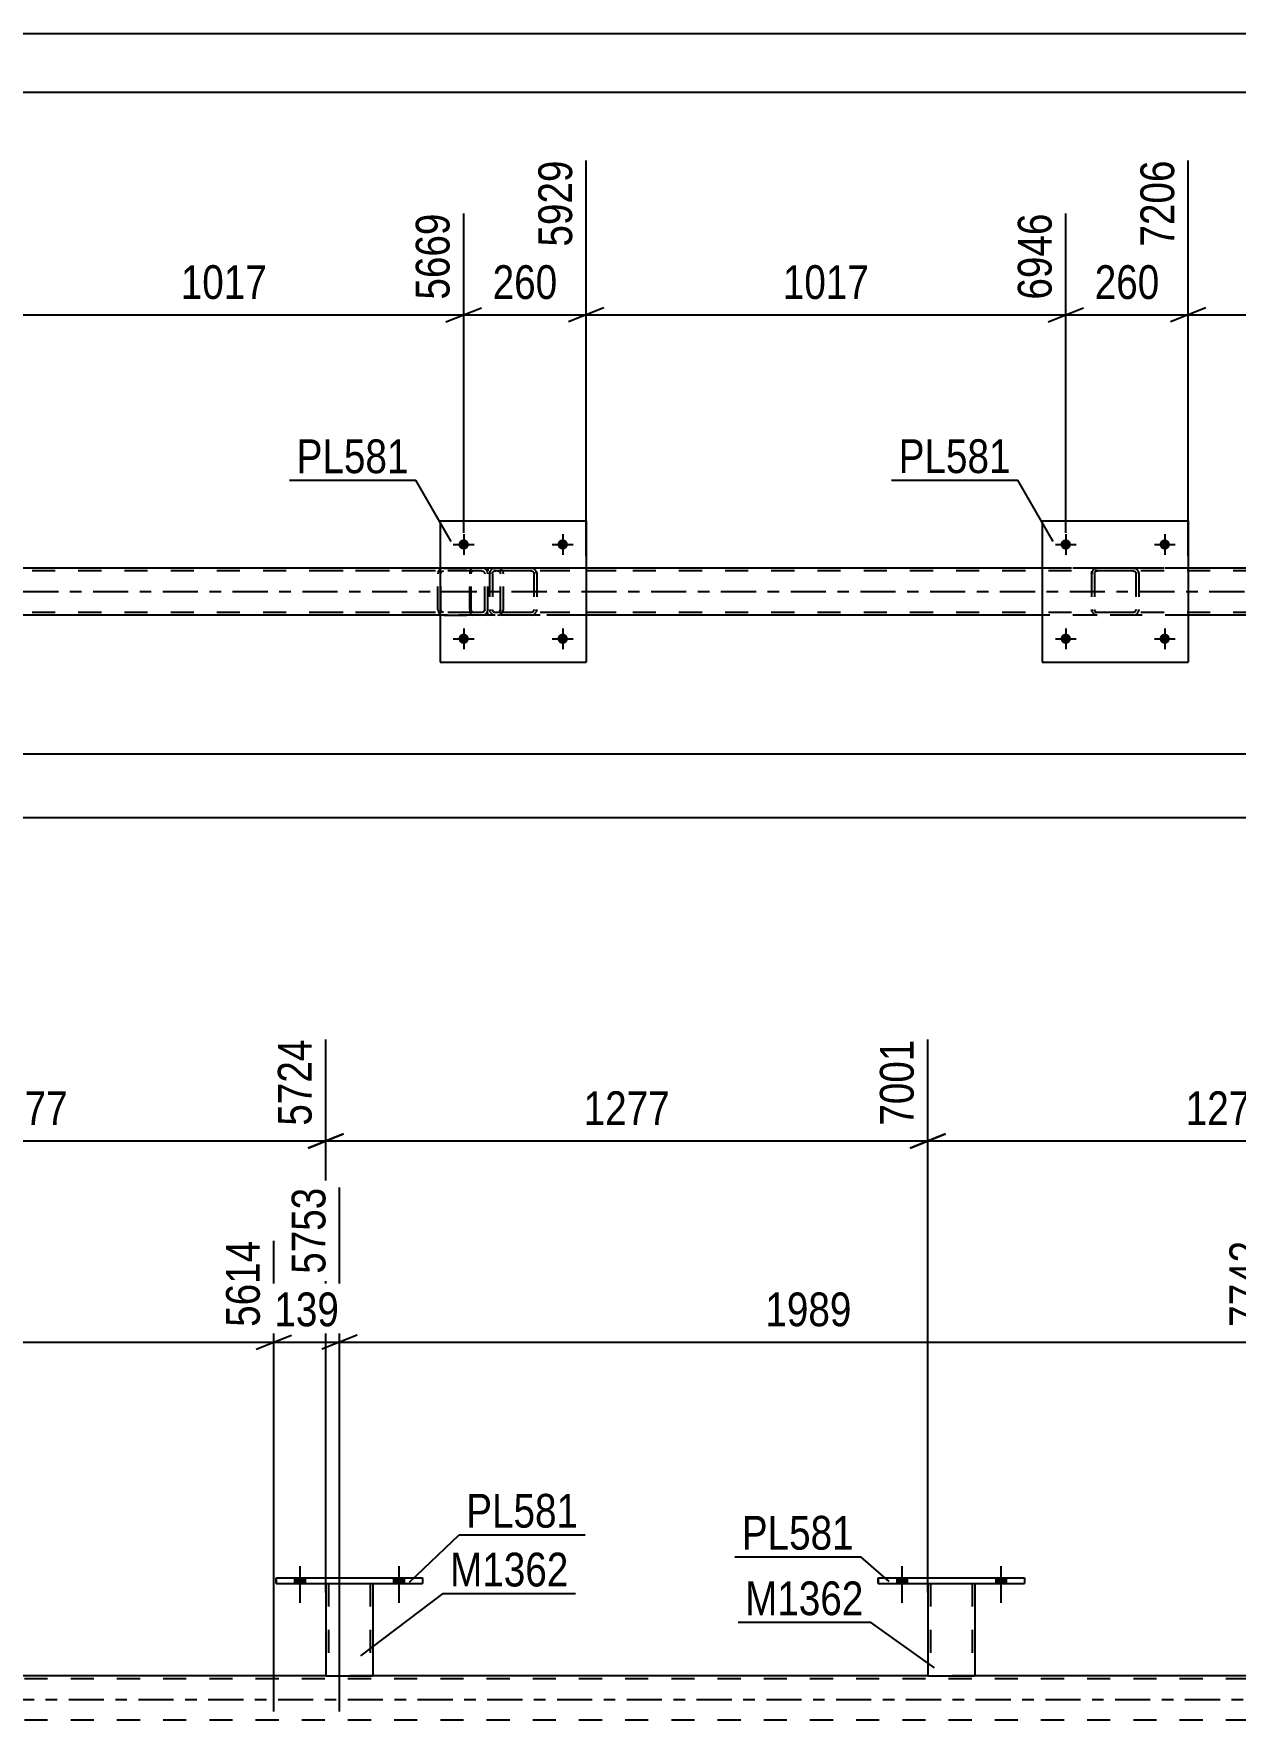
# Model space of a CAD drawing. Header units: millimetres. Extents: x 0 to 841, y 0 to 594.
# Drawn here: x 282.3 to 384.2, y 450.9 to 594 of the extents above; entities that cross this region are included whole.
import ezdxf

# ---------------------------------------------------------------- set-up
doc = ezdxf.new("R2010")
doc.units = ezdxf.units.MM
doc.linetypes.add('DXK_LINE_DOT2', pattern=[3.9198, 1.9599, -1.9599])
doc.linetypes.add('DXK_LINE_DOT3', pattern=[5.9187, 2.979, -0.9799, 0.9799, -0.9799])
doc.styles.add('Arial Narrow', font='ARIALN.TTF', dxfattribs={"height": 0.2})

# ---------------------------------------------------------------- blocks, each defined once
blk = doc.blocks.new('Unknown-247646094-1133')
at = {"color": 5, "linetype": 'Continuous'}
for p, q in [((841, 594), (0, 594)), ((836, 589), (5, 589))]:
    blk.add_line(p, q, dxfattribs=at)
blk = doc.blocks.new('Part-247646094-4155 - 4145')
at = {"color": 7, "linetype": 'DXK_LINE_DOT2'}
for p, q in [((754.47, 548.42), (91.99, 548.42)), ((754.47, 548.66), (112.43, 548.66)), ((329.15, 548.66), (316.75, 548.66)), ((380.23, 548.66), (367.83, 548.66)), ((754.47, 544.9), (91.99, 544.9)), ((329.15, 544.66), (316.75, 544.66)), ((380.23, 544.66), (367.83, 544.66))]:
    blk.add_line(p, q, dxfattribs=at)
at = {"color": 2, "linetype": 'Continuous'}
for p, q in [((316.75, 548.66), (278.07, 548.66)), ((367.83, 548.66), (329.15, 548.66)), ((418.91, 548.66), (380.23, 548.66)), ((316.75, 544.66), (278.07, 544.66)), ((367.83, 544.66), (329.15, 544.66)), ((418.91, 544.66), (380.23, 544.66))]:
    blk.add_line(p, q, dxfattribs=at)
at = {"color": 7, "linetype": 'DXK_LINE_DOT3'}
blk.add_line((91.99, 546.66), (754.47, 546.66), dxfattribs=at)
blk = doc.blocks.new('Part-247646094-4215 - 4145')
at = {"color": 7, "linetype": 'DXK_LINE_DOT2'}
for p, q in [((319.28, 548.36), (319.26, 548.18)), ((319.26, 545.14), (319.26, 548.18)), ((319.34, 548.52), (319.28, 548.36)), ((319.42, 548.62), (319.34, 548.52)), ((319.39, 548.18), (319.4, 548.27)), ((319.39, 545.14), (319.39, 548.18)), ((319.4, 548.27), (319.43, 548.35)), ((319.53, 548.66), (319.42, 548.62)), ((319.43, 548.35), (319.48, 548.4)), ((319.48, 548.4), (319.53, 548.42)), ((321.62, 548.66), (319.53, 548.66)), ((331.68, 548.66), (319.53, 548.66)), ((331.68, 548.42), (319.53, 548.42)), ((320.8, 548.66), (320.8, 548.42)), ((321.81, 548.62), (321.62, 548.66)), ((321.62, 548.42), (321.72, 548.4)), ((321.72, 548.4), (321.8, 548.35)), ((321.8, 548.35), (321.85, 548.27)), ((321.85, 548.27), (321.87, 548.18)), ((321.87, 545.14), (321.87, 548.18)), ((322.09, 548.35), (322.08, 548.36)), ((322.12, 548.18), (322.09, 548.35)), ((322.12, 545.14), (322.12, 548.18)), ((319.26, 545.14), (319.28, 544.96)), ((319.28, 544.96), (319.34, 544.8)), ((319.34, 544.8), (319.42, 544.7)), ((319.4, 545.05), (319.39, 545.14)), ((319.43, 544.97), (319.4, 545.05)), ((319.42, 544.7), (319.53, 544.66)), ((319.48, 544.92), (319.43, 544.97)), ((319.53, 544.9), (319.48, 544.92)), ((331.68, 544.9), (319.53, 544.9)), ((331.68, 544.66), (319.53, 544.66)), ((320.8, 544.66), (320.8, 544.9)), ((321.72, 544.92), (321.62, 544.9)), ((321.62, 544.66), (321.81, 544.7)), ((321.8, 544.97), (321.72, 544.92)), ((321.85, 545.05), (321.8, 544.97)), ((321.87, 545.14), (321.85, 545.05)), ((322.08, 544.96), (322.12, 545.14))]:
    blk.add_line(p, q, dxfattribs=at)
for centre, start, end in [((321.63, 548.17), 23.8495, 68.8059), ((321.63, 545.16), 291.1941, 336.1506)]:
    blk.add_arc(centre, 0.492, start, end, dxfattribs=at)
blk = doc.blocks.new('Bolt-247646094-7579 - 4145')
at = {"linetype": 'Continuous'}
for points in [[(370.27, 550.66, -1), (369.39, 550.66, -1)], [(378.67, 550.66, -1), (377.79, 550.66, -1)]]:
    blk.add_hatch(color=1, dxfattribs=at).paths.add_polyline_path(points)
at = {"color": 1, "linetype": 'Continuous'}
for p, q in [((369.83, 551.54), (369.83, 549.78)), ((378.23, 551.54), (378.23, 549.78)), ((368.95, 550.66), (370.71, 550.66)), ((377.35, 550.66), (379.11, 550.66))]:
    blk.add_line(p, q, dxfattribs=at)
blk = doc.blocks.new('Part-247646094-4201 - 4145')
at = {"color": 7, "linetype": 'DXK_LINE_DOT2'}
for p, q in [((320.29, 548.66), (305.3, 548.66)), ((320.29, 548.42), (305.3, 548.42)), ((316.58, 548.35), (316.55, 548.18)), ((316.55, 545.14), (316.55, 548.18)), ((316.59, 548.36), (316.58, 548.35)), ((316.8, 548.18), (316.82, 548.27)), ((316.8, 545.14), (316.8, 548.18)), ((316.82, 548.27), (316.88, 548.35)), ((317.06, 548.66), (316.86, 548.62)), ((316.88, 548.35), (316.96, 548.4)), ((316.96, 548.4), (317.06, 548.42)), ((317.06, 548.66), (320.29, 548.66)), ((320.49, 548.62), (320.29, 548.66)), ((320.29, 548.42), (320.39, 548.4)), ((320.39, 548.4), (320.47, 548.35)), ((320.47, 548.35), (320.53, 548.27)), ((320.53, 548.27), (320.55, 548.18)), ((320.55, 545.14), (320.55, 548.18)), ((320.77, 548.35), (320.77, 548.36)), ((320.8, 548.18), (320.77, 548.35)), ((320.8, 545.14), (320.8, 548.18)), ((320.29, 544.9), (305.3, 544.9)), ((320.29, 544.66), (305.3, 544.66)), ((316.55, 545.14), (316.59, 544.96)), ((316.82, 545.05), (316.8, 545.14)), ((316.88, 544.97), (316.82, 545.05)), ((316.86, 544.7), (317.06, 544.66)), ((316.96, 544.92), (316.88, 544.97)), ((317.06, 544.9), (316.96, 544.92)), ((317.06, 544.66), (320.29, 544.66)), ((320.39, 544.92), (320.29, 544.9)), ((320.29, 544.66), (320.49, 544.7)), ((320.47, 544.97), (320.39, 544.92)), ((320.53, 545.05), (320.47, 544.97)), ((320.55, 545.14), (320.53, 545.05)), ((320.77, 544.96), (320.8, 545.14))]:
    blk.add_line(p, q, dxfattribs=at)
for centre, start, end in [((317.04, 548.16), 110.7584, 155.6801), ((320.31, 548.16), 24.32, 69.2417), ((317.04, 545.16), 204.32, 249.2417), ((320.31, 545.16), 290.7584, 335.6801)]:
    blk.add_arc(centre, 0.496, start, end, dxfattribs=at)
blk = doc.blocks.new('Part-247646094-7549 - 4145')
at = {"color": 7, "linetype": 'DXK_LINE_DOT2'}
for p, q in [((372.03, 548.18), (372.07, 548.36)), ((372.07, 548.36), (372.03, 548.18)), ((372.03, 548.18), (372.03, 545.14)), ((372.27, 548.18), (372.29, 548.27)), ((372.27, 548.18), (372.27, 545.14)), ((372.29, 548.27), (372.34, 548.35)), ((372.33, 548.62), (372.51, 548.66)), ((372.51, 548.66), (372.33, 548.62)), ((372.34, 548.35), (372.42, 548.4)), ((372.42, 548.4), (372.51, 548.42)), ((375.55, 548.66), (372.51, 548.66)), ((375.55, 548.42), (372.51, 548.42)), ((375.55, 548.66), (375.73, 548.62)), ((375.73, 548.62), (375.55, 548.66)), ((375.55, 548.42), (375.64, 548.4)), ((375.64, 548.4), (375.72, 548.35)), ((375.72, 548.35), (375.77, 548.27)), ((375.77, 548.27), (375.79, 548.18)), ((375.79, 548.18), (375.79, 545.14)), ((375.99, 548.36), (376.03, 548.18)), ((376.03, 548.18), (375.99, 548.36)), ((376.03, 548.18), (376.03, 545.14)), ((372.07, 544.96), (372.03, 545.14)), ((372.03, 545.14), (372.07, 544.96)), ((372.29, 545.05), (372.27, 545.14)), ((372.34, 544.97), (372.29, 545.05)), ((372.51, 544.66), (372.33, 544.7)), ((372.33, 544.7), (372.51, 544.66)), ((372.42, 544.92), (372.34, 544.97)), ((372.51, 544.9), (372.42, 544.92)), ((375.55, 544.9), (372.51, 544.9)), ((375.55, 544.66), (372.51, 544.66)), ((375.64, 544.92), (375.55, 544.9)), ((375.73, 544.7), (375.55, 544.66)), ((375.55, 544.66), (375.73, 544.7)), ((375.72, 544.97), (375.64, 544.92)), ((375.77, 545.05), (375.72, 544.97)), ((375.79, 545.14), (375.77, 545.05)), ((376.03, 545.14), (375.99, 544.96)), ((375.99, 544.96), (376.03, 545.14))]:
    blk.add_line(p, q, dxfattribs=at)
at = {"color": 7, "linetype": 'DXK_LINE_DOT3'}
blk.add_line((374.03, 546.66), (374.03, 546.66), dxfattribs=at)
at = {"color": 7, "linetype": 'DXK_LINE_DOT2'}
for centre, start, end in [((372.51, 548.18), 112.5, 157.5), ((372.51, 548.18), 112.5, 157.5), ((375.55, 548.18), 22.5, 67.5), ((375.55, 548.18), 22.5, 67.5), ((372.51, 545.14), 202.5, 247.5), ((372.51, 545.14), 202.5, 247.5), ((375.55, 545.14), 292.5, 337.5), ((375.55, 545.14), 292.5, 337.5)]:
    blk.add_arc(centre, 0.48, start, end, dxfattribs=at)
blk = doc.blocks.new('Part-247646094-7550 - 4145')
at = {"color": 2, "linetype": 'Continuous'}
for p, q in [((367.83, 552.66), (367.83, 540.66)), ((367.83, 552.66), (380.23, 552.66)), ((380.23, 552.66), (380.23, 540.66)), ((367.83, 540.66), (380.23, 540.66))]:
    blk.add_line(p, q, dxfattribs=at)
blk = doc.blocks.new('Part-247646094-7567 - 4145')
at = {"color": 7, "linetype": 'DXK_LINE_DOT2'}
for p, q in [((320.95, 548.18), (320.99, 548.36)), ((320.99, 548.36), (320.95, 548.18)), ((320.95, 548.18), (320.95, 545.14)), ((321.19, 548.18), (321.21, 548.27)), ((321.19, 548.18), (321.19, 545.14)), ((321.21, 548.27), (321.26, 548.35)), ((321.25, 548.62), (321.43, 548.66)), ((321.43, 548.66), (321.25, 548.62)), ((321.26, 548.35), (321.34, 548.4)), ((321.34, 548.4), (321.43, 548.42)), ((324.47, 548.66), (321.43, 548.66)), ((324.47, 548.42), (321.43, 548.42)), ((324.47, 548.66), (324.65, 548.62)), ((324.65, 548.62), (324.47, 548.66)), ((324.47, 548.42), (324.56, 548.4)), ((324.56, 548.4), (324.64, 548.35)), ((324.64, 548.35), (324.69, 548.27)), ((324.69, 548.27), (324.71, 548.18)), ((324.71, 548.18), (324.71, 545.14)), ((324.91, 548.36), (324.95, 548.18)), ((324.95, 548.18), (324.91, 548.36)), ((324.95, 548.18), (324.95, 545.14)), ((320.99, 544.96), (320.95, 545.14)), ((320.95, 545.14), (320.99, 544.96)), ((321.21, 545.05), (321.19, 545.14)), ((321.26, 544.97), (321.21, 545.05)), ((321.43, 544.66), (321.25, 544.7)), ((321.25, 544.7), (321.43, 544.66)), ((321.34, 544.92), (321.26, 544.97)), ((321.43, 544.9), (321.34, 544.92)), ((324.47, 544.9), (321.43, 544.9)), ((324.47, 544.66), (321.43, 544.66)), ((324.56, 544.92), (324.47, 544.9)), ((324.65, 544.7), (324.47, 544.66)), ((324.47, 544.66), (324.65, 544.7)), ((324.64, 544.97), (324.56, 544.92)), ((324.69, 545.05), (324.64, 544.97)), ((324.71, 545.14), (324.69, 545.05)), ((324.95, 545.14), (324.91, 544.96)), ((324.91, 544.96), (324.95, 545.14))]:
    blk.add_line(p, q, dxfattribs=at)
at = {"color": 7, "linetype": 'DXK_LINE_DOT3'}
blk.add_line((322.95, 546.66), (322.95, 546.66), dxfattribs=at)
at = {"color": 7, "linetype": 'DXK_LINE_DOT2'}
for centre, start, end in [((321.43, 548.18), 112.5, 157.5), ((321.43, 548.18), 112.5, 157.5), ((324.47, 548.18), 22.5, 67.5), ((324.47, 548.18), 22.5, 67.5), ((321.43, 545.14), 202.5, 247.5), ((321.43, 545.14), 202.5, 247.5), ((324.47, 545.14), 292.5, 337.5), ((324.47, 545.14), 292.5, 337.5)]:
    blk.add_arc(centre, 0.48, start, end, dxfattribs=at)
blk = doc.blocks.new('Part-247646094-7568 - 4145')
at = {"color": 2, "linetype": 'Continuous'}
for p, q in [((316.75, 552.66), (316.75, 540.66)), ((316.75, 552.66), (329.15, 552.66)), ((329.15, 552.66), (329.15, 540.66)), ((316.75, 540.66), (329.15, 540.66))]:
    blk.add_line(p, q, dxfattribs=at)
blk = doc.blocks.new('Bolt-247646094-7578 - 4145')
at = {"linetype": 'Continuous'}
for points in [[(370.27, 542.66, -1), (369.39, 542.66, -1)], [(378.67, 542.66, -1), (377.79, 542.66, -1)]]:
    blk.add_hatch(color=1, dxfattribs=at).paths.add_polyline_path(points)
at = {"color": 1, "linetype": 'Continuous'}
for p, q in [((368.95, 542.66), (370.71, 542.66)), ((369.83, 543.54), (369.83, 541.78)), ((377.35, 542.66), (379.11, 542.66)), ((378.23, 543.54), (378.23, 541.78))]:
    blk.add_line(p, q, dxfattribs=at)
blk = doc.blocks.new('Bolt-247646094-7596 - 4145')
at = {"linetype": 'Continuous'}
for points in [[(319.19, 542.66, -1), (318.31, 542.66, -1)], [(327.59, 542.66, -1), (326.71, 542.66, -1)]]:
    blk.add_hatch(color=1, dxfattribs=at).paths.add_polyline_path(points)
at = {"color": 1, "linetype": 'Continuous'}
for p, q in [((317.87, 542.66), (319.63, 542.66)), ((318.75, 543.54), (318.75, 541.78)), ((326.27, 542.66), (328.03, 542.66)), ((327.15, 543.54), (327.15, 541.78))]:
    blk.add_line(p, q, dxfattribs=at)
blk = doc.blocks.new('Bolt-247646094-7597 - 4145')
at = {"linetype": 'Continuous'}
for points in [[(319.19, 550.66, -1), (318.31, 550.66, -1)], [(327.59, 550.66, -1), (326.71, 550.66, -1)]]:
    blk.add_hatch(color=1, dxfattribs=at).paths.add_polyline_path(points)
at = {"color": 1, "linetype": 'Continuous'}
for p, q in [((318.75, 551.54), (318.75, 549.78)), ((327.15, 551.54), (327.15, 549.78)), ((317.87, 550.66), (319.63, 550.66)), ((326.27, 550.66), (328.03, 550.66))]:
    blk.add_line(p, q, dxfattribs=at)
blk = doc.blocks.new('Part-247646094-2993 - 2836')
at = {"color": 7, "linetype": 'DXK_LINE_DOT2'}
for p, q in [((789.11, 454.4), (78.09, 454.4)), ((311.05, 454.64), (307.05, 454.64)), ((362.13, 454.64), (358.13, 454.64)), ((789.11, 450.88), (78.09, 450.88))]:
    blk.add_line(p, q, dxfattribs=at)
at = {"color": 2, "linetype": 'Continuous'}
for p, q in [((307.05, 454.64), (259.97, 454.64)), ((358.13, 454.64), (311.05, 454.64)), ((409.21, 454.64), (362.13, 454.64))]:
    blk.add_line(p, q, dxfattribs=at)
at = {"color": 7, "linetype": 'DXK_LINE_DOT3'}
blk.add_line((78.09, 452.64), (789.11, 452.64), dxfattribs=at)
blk = doc.blocks.new('Part-247646094-7912 - 2836')
at = {"color": 7, "linetype": 'DXK_LINE_DOT2'}
for p, q in [((358.13, 462.49), (362.13, 462.49)), ((358.13, 462.48), (358.13, 462.49)), ((358.13, 462.49), (358.13, 462.48)), ((358.37, 462.49), (358.37, 454.64)), ((361.89, 462.49), (361.89, 454.64)), ((362.13, 462.49), (362.13, 462.48)), ((362.13, 462.48), (362.13, 462.49)), ((361.87, 454.64), (361.89, 454.64))]:
    blk.add_line(p, q, dxfattribs=at)
at = {"color": 2, "linetype": 'Continuous'}
for p, q in [((358.13, 462.48), (358.13, 454.64)), ((362.13, 462.48), (362.13, 454.64)), ((358.13, 454.64), (362.09, 454.64)), ((362.13, 454.64), (362.09, 454.64))]:
    blk.add_line(p, q, dxfattribs=at)
blk = doc.blocks.new('Part-247646094-7913 - 2836')
at = {"color": 2, "linetype": 'Continuous'}
for p, q in [((353.93, 462.48), (353.93, 462.96)), ((353.93, 462.96), (353.93, 462.96)), ((353.93, 462.96), (366.33, 462.96)), ((353.93, 462.48), (353.93, 462.48)), ((353.93, 462.48), (366.33, 462.48)), ((366.33, 462.96), (366.33, 462.48))]:
    blk.add_line(p, q, dxfattribs=at)
at = {"color": 7, "linetype": 'DXK_LINE_DOT2'}
for p, q in [((353.93, 462.96), (353.93, 462.48)), ((353.93, 462.96), (353.93, 462.96)), ((353.93, 462.48), (353.93, 462.48)), ((366.33, 462.96), (366.33, 462.48))]:
    blk.add_line(p, q, dxfattribs=at)
blk = doc.blocks.new('Part-247646094-7930 - 2836')
at = {"color": 7, "linetype": 'DXK_LINE_DOT2'}
for p, q in [((307.05, 462.49), (311.05, 462.49)), ((307.05, 462.48), (307.05, 462.49)), ((307.05, 462.49), (307.05, 462.48)), ((307.29, 462.49), (307.29, 454.64)), ((310.81, 462.49), (310.81, 454.64)), ((311.05, 462.49), (311.05, 462.48)), ((311.05, 462.48), (311.05, 462.49)), ((310.79, 454.64), (310.81, 454.64))]:
    blk.add_line(p, q, dxfattribs=at)
at = {"color": 2, "linetype": 'Continuous'}
for p, q in [((307.05, 462.48), (307.05, 454.64)), ((311.05, 462.48), (311.05, 454.64)), ((307.05, 454.64), (311.01, 454.64)), ((311.05, 454.64), (311.01, 454.64))]:
    blk.add_line(p, q, dxfattribs=at)
blk = doc.blocks.new('Part-247646094-7931 - 2836')
at = {"color": 2, "linetype": 'Continuous'}
for p, q in [((302.85, 462.48), (302.85, 462.96)), ((302.85, 462.96), (302.85, 462.96)), ((302.85, 462.96), (315.25, 462.96)), ((302.85, 462.48), (302.85, 462.48)), ((302.85, 462.48), (315.25, 462.48)), ((315.25, 462.96), (315.25, 462.48))]:
    blk.add_line(p, q, dxfattribs=at)
at = {"color": 7, "linetype": 'DXK_LINE_DOT2'}
for p, q in [((302.85, 462.96), (302.85, 462.48)), ((302.85, 462.96), (302.85, 462.96)), ((302.85, 462.48), (302.85, 462.48)), ((315.25, 462.96), (315.25, 462.48))]:
    blk.add_line(p, q, dxfattribs=at)
blk = doc.blocks.new('Bolt-247646094-7941 - 2836')
at = {"linetype": 'Continuous'}
for points in [[(355.49, 462.48), (356.37, 462.48), (356.37, 462.96), (355.49, 462.96)], [(363.89, 462.48), (364.77, 462.48), (364.77, 462.96), (363.89, 462.96)]]:
    blk.add_hatch(color=1, dxfattribs=at).paths.add_polyline_path(points)
at = {"color": 1, "linetype": 'Continuous'}
for p, q in [((355.93, 463.96), (355.93, 460.84)), ((364.33, 463.96), (364.33, 460.84)), ((355.49, 462.96), (355.49, 462.48)), ((356.37, 462.96), (356.37, 462.48)), ((363.89, 462.96), (363.89, 462.48)), ((364.77, 462.96), (364.77, 462.48))]:
    blk.add_line(p, q, dxfattribs=at)
blk = doc.blocks.new('Bolt-247646094-7942 - 2836')
at = {"linetype": 'Continuous'}
for points in [[(355.49, 462.48), (356.37, 462.48), (356.37, 462.96), (355.49, 462.96)], [(363.89, 462.48), (364.77, 462.48), (364.77, 462.96), (363.89, 462.96)]]:
    blk.add_hatch(color=1, dxfattribs=at).paths.add_polyline_path(points)
at = {"color": 1, "linetype": 'Continuous'}
for p, q in [((355.93, 463.96), (355.93, 460.84)), ((364.33, 463.96), (364.33, 460.84)), ((355.49, 462.96), (355.49, 462.48)), ((356.37, 462.96), (356.37, 462.48)), ((363.89, 462.96), (363.89, 462.48)), ((364.77, 462.96), (364.77, 462.48))]:
    blk.add_line(p, q, dxfattribs=at)
blk = doc.blocks.new('Bolt-247646094-7959 - 2836')
at = {"linetype": 'Continuous'}
for points in [[(304.41, 462.48), (305.29, 462.48), (305.29, 462.96), (304.41, 462.96)], [(312.81, 462.48), (313.69, 462.48), (313.69, 462.96), (312.81, 462.96)]]:
    blk.add_hatch(color=1, dxfattribs=at).paths.add_polyline_path(points)
at = {"color": 1, "linetype": 'Continuous'}
for p, q in [((304.85, 463.96), (304.85, 460.84)), ((313.25, 463.96), (313.25, 460.84)), ((304.41, 462.96), (304.41, 462.48)), ((305.29, 462.96), (305.29, 462.48)), ((312.81, 462.96), (312.81, 462.48)), ((313.69, 462.96), (313.69, 462.48))]:
    blk.add_line(p, q, dxfattribs=at)
blk = doc.blocks.new('Bolt-247646094-7960 - 2836')
at = {"linetype": 'Continuous'}
for points in [[(304.41, 462.48), (305.29, 462.48), (305.29, 462.96), (304.41, 462.96)], [(312.81, 462.48), (313.69, 462.48), (313.69, 462.96), (312.81, 462.96)]]:
    blk.add_hatch(color=1, dxfattribs=at).paths.add_polyline_path(points)
at = {"color": 1, "linetype": 'Continuous'}
for p, q in [((304.85, 463.96), (304.85, 460.84)), ((313.25, 463.96), (313.25, 460.84)), ((304.41, 462.96), (304.41, 462.48)), ((305.29, 462.96), (305.29, 462.48)), ((312.81, 462.96), (312.81, 462.48)), ((313.69, 462.96), (313.69, 462.48))]:
    blk.add_line(p, q, dxfattribs=at)
blk = doc.blocks.new('StraightDimension-247646094-4300 - 4145')
at = {"color": 7, "linetype": 'Continuous'}
blk.add_line((91.99, 532.88), (789.11, 532.88), dxfattribs=at)
blk = doc.blocks.new('StraightDimension-247646094-17403 - 4145')
at = {"color": 7, "linetype": 'Continuous'}
for p, q in [((329.15, 549.66), (329.15, 583.25)), ((318.75, 551.66), (318.75, 578.75)), ((317.25, 569.54), (320.25, 570.74)), ((318.75, 570.14), (329.15, 570.14)), ((330.65, 570.74), (327.65, 569.54))]:
    blk.add_line(p, q, dxfattribs=at)
at = {"color": 0}
blk.add_wipeout([(327.29, 570.89), (327.29, 575.09), (320.61, 575.09), (320.61, 570.89)], dxfattribs=at)
at = {"color": 3, "style": 'Arial Narrow'}
blk.add_text('260', height=2.863, dxfattribs=at).set_placement((321.21, 571.49))
at = {"color": 0, "linetype": 'Continuous'}
blk.add_wipeout([(328.55, 583.85), (324.35, 583.85), (324.35, 575.34), (328.55, 575.34)], dxfattribs=at)
at = {"color": 3, "linetype": 'Continuous', "style": 'Arial Narrow'}
blk.add_text('5929', height=2.863, rotation=90.0002, dxfattribs=at).set_placement((327.95, 575.94))
blk = doc.blocks.new('StraightDimension-247646094-9382 - 4145')
at = {"color": 7, "linetype": 'Continuous'}
blk.add_line((91.35, 527.48), (789.75, 527.48), dxfattribs=at)
blk = doc.blocks.new('StraightDimension-247646094-17400 - 4145')
at = {"color": 7, "linetype": 'Continuous'}
for p, q in [((380.23, 549.66), (380.23, 583.25)), ((420.91, 551.66), (420.91, 578.75)), ((381.73, 570.74), (378.73, 569.54)), ((380.23, 570.14), (420.91, 570.14)), ((419.41, 569.54), (422.41, 570.74))]:
    blk.add_line(p, q, dxfattribs=at)
at = {"color": 0}
blk.add_wipeout([(404.83, 570.89), (404.83, 575.09), (396.31, 575.09), (396.31, 570.89)], dxfattribs=at)
at = {"color": 3, "style": 'Arial Narrow'}
blk.add_text('1017', height=2.863, dxfattribs=at).set_placement((396.91, 571.49))
at = {"color": 0, "linetype": 'Continuous'}
blk.add_wipeout([(420.31, 579.35), (416.11, 579.35), (416.11, 570.84), (420.31, 570.84)], dxfattribs=at)
at = {"color": 3, "linetype": 'Continuous', "style": 'Arial Narrow'}
blk.add_text('8223', height=2.863, rotation=90.0002, dxfattribs=at).set_placement((419.71, 571.44))
blk = doc.blocks.new('StraightDimension-247646094-17401 - 4145')
at = {"color": 7, "linetype": 'Continuous'}
for p, q in [((380.23, 549.66), (380.23, 583.25)), ((369.83, 551.66), (369.83, 578.75)), ((368.33, 569.54), (371.33, 570.74)), ((369.83, 570.14), (380.23, 570.14)), ((381.73, 570.74), (378.73, 569.54))]:
    blk.add_line(p, q, dxfattribs=at)
at = {"color": 0}
blk.add_wipeout([(378.37, 570.89), (378.37, 575.09), (371.69, 575.09), (371.69, 570.89)], dxfattribs=at)
at = {"color": 3, "style": 'Arial Narrow'}
blk.add_text('260', height=2.863, dxfattribs=at).set_placement((372.29, 571.49))
at = {"color": 0, "linetype": 'Continuous'}
blk.add_wipeout([(379.63, 583.85), (375.43, 583.85), (375.43, 575.34), (379.63, 575.34)], dxfattribs=at)
at = {"color": 3, "linetype": 'Continuous', "style": 'Arial Narrow'}
blk.add_text('7206', height=2.863, rotation=90.0002, dxfattribs=at).set_placement((379.03, 575.94))
blk = doc.blocks.new('StraightDimension-247646094-17402 - 4145')
at = {"color": 7, "linetype": 'Continuous'}
for p, q in [((329.15, 549.66), (329.15, 583.25)), ((369.83, 551.66), (369.83, 578.75)), ((330.65, 570.74), (327.65, 569.54)), ((329.15, 570.14), (369.83, 570.14)), ((368.33, 569.54), (371.33, 570.74))]:
    blk.add_line(p, q, dxfattribs=at)
at = {"color": 0}
blk.add_wipeout([(353.75, 570.89), (353.75, 575.09), (345.23, 575.09), (345.23, 570.89)], dxfattribs=at)
at = {"color": 3, "style": 'Arial Narrow'}
blk.add_text('1017', height=2.863, dxfattribs=at).set_placement((345.83, 571.49))
at = {"color": 0, "linetype": 'Continuous'}
blk.add_wipeout([(369.23, 579.35), (365.03, 579.35), (365.03, 570.84), (369.23, 570.84)], dxfattribs=at)
at = {"color": 3, "linetype": 'Continuous', "style": 'Arial Narrow'}
blk.add_text('6946', height=2.863, rotation=90.0002, dxfattribs=at).set_placement((368.63, 571.44))
blk = doc.blocks.new('StraightDimension-247646094-17404 - 4145')
at = {"color": 7, "linetype": 'Continuous'}
for p, q in [((278.07, 549.66), (278.07, 583.25)), ((318.75, 551.66), (318.75, 578.75)), ((279.57, 570.74), (276.57, 569.54)), ((278.07, 570.14), (318.75, 570.14)), ((317.25, 569.54), (320.25, 570.74))]:
    blk.add_line(p, q, dxfattribs=at)
at = {"color": 0}
blk.add_wipeout([(302.67, 570.89), (302.67, 575.09), (294.15, 575.09), (294.15, 570.89)], dxfattribs=at)
at = {"color": 3, "style": 'Arial Narrow'}
blk.add_text('1017', height=2.863, dxfattribs=at).set_placement((294.75, 571.49))
at = {"color": 0, "linetype": 'Continuous'}
blk.add_wipeout([(318.15, 579.35), (313.95, 579.35), (313.95, 570.84), (318.15, 570.84)], dxfattribs=at)
at = {"color": 3, "linetype": 'Continuous', "style": 'Arial Narrow'}
blk.add_text('5669', height=2.863, rotation=90.0002, dxfattribs=at).set_placement((317.55, 571.44))
blk = doc.blocks.new('StraightDimension-247646094-22498 - 2836')
at = {"color": 7, "linetype": 'Continuous'}
for p, q in [((223.09, 451.64), (223.09, 496.08)), ((302.65, 451.64), (302.65, 491.58)), ((224.59, 483.57), (221.59, 482.37)), ((223.09, 482.97), (302.65, 482.97)), ((301.15, 482.37), (304.15, 483.57))]:
    blk.add_line(p, q, dxfattribs=at)
at = {"color": 0}
blk.add_wipeout([(267.12, 483.72), (267.12, 487.92), (258.61, 487.92), (258.61, 483.72)], dxfattribs=at)
at = {"color": 3, "style": 'Arial Narrow'}
blk.add_text('1989', height=2.863, dxfattribs=at).set_placement((259.21, 484.32))
at = {"color": 0, "linetype": 'Continuous'}
blk.add_wipeout([(302.05, 492.18), (297.85, 492.18), (297.85, 483.67), (302.05, 483.67)], dxfattribs=at)
at = {"color": 3, "linetype": 'Continuous', "style": 'Arial Narrow'}
blk.add_text('5614', height=2.863, rotation=90.0002, dxfattribs=at).set_placement((301.45, 484.27))
blk = doc.blocks.new('StraightDimension-247646094-22496 - 2836')
at = {"color": 7, "linetype": 'Continuous'}
for p, q in [((308.22, 451.64), (308.22, 496.08)), ((387.78, 451.64), (387.78, 491.58)), ((309.72, 483.57), (306.72, 482.37)), ((308.22, 482.97), (387.78, 482.97)), ((386.28, 482.37), (389.28, 483.57))]:
    blk.add_line(p, q, dxfattribs=at)
at = {"color": 0}
blk.add_wipeout([(352.26, 483.72), (352.26, 487.92), (343.75, 487.92), (343.75, 483.72)], dxfattribs=at)
at = {"color": 3, "style": 'Arial Narrow'}
blk.add_text('1989', height=2.863, dxfattribs=at).set_placement((344.35, 484.32))
at = {"color": 0, "linetype": 'Continuous'}
blk.add_wipeout([(387.18, 492.18), (382.98, 492.18), (382.98, 483.67), (387.18, 483.67)], dxfattribs=at)
at = {"color": 3, "linetype": 'Continuous', "style": 'Arial Narrow'}
blk.add_text('7742', height=2.863, rotation=90.0002, dxfattribs=at).set_placement((386.58, 484.27))
blk = doc.blocks.new('StraightDimension-247646094-20003 - 2836')
at = {"color": 7, "linetype": 'Continuous'}
for p, q in [((358.13, 461.72), (358.13, 508.66)), ((409.21, 461.72), (409.21, 508.66)), ((359.63, 500.64), (356.63, 499.44)), ((358.13, 500.04), (409.21, 500.04)), ((407.71, 499.44), (410.71, 500.64))]:
    blk.add_line(p, q, dxfattribs=at)
at = {"color": 0}
blk.add_wipeout([(387.93, 500.79), (387.93, 504.99), (379.41, 504.99), (379.41, 500.79)], dxfattribs=at)
at = {"color": 3, "style": 'Arial Narrow'}
blk.add_text('1277', height=2.863, dxfattribs=at).set_placement((380.01, 501.39))
at = {"color": 0, "linetype": 'Continuous'}
blk.add_wipeout([(408.61, 509.26), (404.41, 509.26), (404.41, 500.74), (408.61, 500.74)], dxfattribs=at)
at = {"color": 3, "linetype": 'Continuous', "style": 'Arial Narrow'}
blk.add_text('8278', height=2.863, rotation=90.0002, dxfattribs=at).set_placement((408.01, 501.34))
blk = doc.blocks.new('StraightDimension-247646094-20004 - 2836')
at = {"color": 7, "linetype": 'Continuous'}
for p, q in [((307.05, 461.72), (307.05, 508.66)), ((358.13, 461.72), (358.13, 508.66)), ((308.55, 500.64), (305.55, 499.44)), ((307.05, 500.04), (358.13, 500.04)), ((356.63, 499.44), (359.63, 500.64))]:
    blk.add_line(p, q, dxfattribs=at)
at = {"color": 0}
blk.add_wipeout([(336.85, 500.79), (336.85, 504.99), (328.33, 504.99), (328.33, 500.79)], dxfattribs=at)
at = {"color": 3, "style": 'Arial Narrow'}
blk.add_text('1277', height=2.863, dxfattribs=at).set_placement((328.93, 501.39))
at = {"color": 0, "linetype": 'Continuous'}
blk.add_wipeout([(357.53, 509.26), (353.33, 509.26), (353.33, 500.74), (357.53, 500.74)], dxfattribs=at)
at = {"color": 3, "linetype": 'Continuous', "style": 'Arial Narrow'}
blk.add_text('7001', height=2.863, rotation=90.0002, dxfattribs=at).set_placement((356.93, 501.34))
blk = doc.blocks.new('StraightDimension-247646094-20005 - 2836')
at = {"color": 7, "linetype": 'Continuous'}
for p, q in [((255.97, 462.43), (255.97, 508.66)), ((307.05, 461.72), (307.05, 508.66)), ((257.47, 500.64), (254.47, 499.44)), ((255.97, 500.04), (307.05, 500.04)), ((305.55, 499.44), (308.55, 500.64))]:
    blk.add_line(p, q, dxfattribs=at)
at = {"color": 0}
blk.add_wipeout([(285.77, 500.79), (285.77, 504.99), (277.25, 504.99), (277.25, 500.79)], dxfattribs=at)
at = {"color": 3, "style": 'Arial Narrow'}
blk.add_text('1277', height=2.863, dxfattribs=at).set_placement((277.85, 501.39))
at = {"color": 0, "linetype": 'Continuous'}
blk.add_wipeout([(306.45, 509.26), (302.25, 509.26), (302.25, 500.74), (306.45, 500.74)], dxfattribs=at)
at = {"color": 3, "linetype": 'Continuous', "style": 'Arial Narrow'}
blk.add_text('5724', height=2.863, rotation=90.0002, dxfattribs=at).set_placement((305.85, 501.34))
blk = doc.blocks.new('StraightDimension-247646094-22497 - 2836')
at = {"color": 7, "linetype": 'Continuous'}
for p, q in [((308.22, 451.64), (308.22, 496.08)), ((302.65, 451.64), (302.65, 491.58)), ((301.15, 482.37), (304.15, 483.57)), ((302.65, 482.97), (308.22, 482.97)), ((309.72, 483.57), (306.72, 482.37))]:
    blk.add_line(p, q, dxfattribs=at)
at = {"color": 0}
blk.add_wipeout([(308.78, 483.72), (308.78, 487.92), (302.09, 487.92), (302.09, 483.72)], dxfattribs=at)
at = {"color": 3, "style": 'Arial Narrow'}
blk.add_text('139', height=2.863, dxfattribs=at).set_placement((302.69, 484.32))
at = {"color": 0, "linetype": 'Continuous'}
blk.add_wipeout([(307.62, 496.68), (303.42, 496.68), (303.42, 488.17), (307.62, 488.17)], dxfattribs=at)
at = {"color": 3, "linetype": 'Continuous', "style": 'Arial Narrow'}
blk.add_text('5753', height=2.863, rotation=90.0002, dxfattribs=at).set_placement((307.02, 488.77))
blk = doc.blocks.new('Mark-247646094-18090 - 4145')
at = {"color": 0}
blk.add_wipeout([(365.16, 556.72), (365.16, 559.72), (355.66, 559.72), (355.66, 556.72)], dxfattribs=at)
blk.add_wipeout([(365.16, 556.72), (365.16, 559.72), (355.66, 559.72), (355.66, 556.72)], dxfattribs=at)
at = {"color": 30, "linetype": 'Continuous'}
for p in [(355.06, 556.12), (368.76, 550.92)]:
    blk.add_line(p, (365.76, 556.12), dxfattribs=at)
at = {"color": 3, "style": 'Arial Narrow'}
blk.add_text('PL581', height=2.863, dxfattribs=at).set_placement((355.66, 556.72))
blk = doc.blocks.new('Mark-247646094-18117 - 4145')
at = {"color": 0}
blk.add_wipeout([(314.08, 556.71), (314.08, 559.71), (304.58, 559.71), (304.58, 556.71)], dxfattribs=at)
blk.add_wipeout([(314.08, 556.71), (314.08, 559.71), (304.58, 559.71), (304.58, 556.71)], dxfattribs=at)
at = {"color": 30, "linetype": 'Continuous'}
for p in [(303.98, 556.11), (317.68, 550.92)]:
    blk.add_line(p, (314.68, 556.11), dxfattribs=at)
at = {"color": 3, "style": 'Arial Narrow'}
blk.add_text('PL581', height=2.863, dxfattribs=at).set_placement((304.58, 556.71))
blk = doc.blocks.new('Mark-247646094-18216 - 2836')
at = {"color": 0}
blk.add_wipeout([(352.68, 459.8), (352.68, 462.8), (342.63, 462.8), (342.63, 459.8)], dxfattribs=at)
blk.add_wipeout([(352.68, 459.8), (352.68, 462.8), (342.63, 462.8), (342.63, 459.8)], dxfattribs=at)
at = {"color": 30, "linetype": 'Continuous'}
for p in [(342.03, 459.2), (358.7, 455.34)]:
    blk.add_line(p, (353.28, 459.2), dxfattribs=at)
at = {"color": 3, "style": 'Arial Narrow'}
blk.add_text('M1362', height=2.863, dxfattribs=at).set_placement((342.63, 459.8))
blk = doc.blocks.new('Mark-247646094-18219 - 2836')
at = {"color": 0}
blk.add_wipeout([(351.85, 465.36), (351.85, 468.36), (342.35, 468.36), (342.35, 465.36)], dxfattribs=at)
blk.add_wipeout([(351.85, 465.36), (351.85, 468.36), (342.35, 468.36), (342.35, 465.36)], dxfattribs=at)
at = {"color": 30, "linetype": 'Continuous'}
for p in [(341.75, 464.76), (354.85, 462.66)]:
    blk.add_line(p, (352.45, 464.76), dxfattribs=at)
at = {"color": 3, "style": 'Arial Narrow'}
blk.add_text('PL581', height=2.863, dxfattribs=at).set_placement((342.35, 465.36))
blk = doc.blocks.new('Mark-247646094-18270 - 2836')
at = {"color": 0}
blk.add_wipeout([(327.65, 462.24), (327.65, 465.24), (317.6, 465.24), (317.6, 462.24)], dxfattribs=at)
blk.add_wipeout([(327.65, 462.24), (327.65, 465.24), (317.6, 465.24), (317.6, 462.24)], dxfattribs=at)
at = {"color": 30, "linetype": 'Continuous'}
for p, q in [((310.02, 456.34), (317, 461.64)), ((317, 461.64), (328.25, 461.64))]:
    blk.add_line(p, q, dxfattribs=at)
at = {"color": 3, "style": 'Arial Narrow'}
blk.add_text('M1362', height=2.863, dxfattribs=at).set_placement((317.6, 462.24))
blk = doc.blocks.new('Mark-247646094-18273 - 2836')
at = {"color": 0}
blk.add_wipeout([(328.47, 467.23), (328.47, 470.23), (318.97, 470.23), (318.97, 467.23)], dxfattribs=at)
blk.add_wipeout([(328.47, 467.23), (328.47, 470.23), (318.97, 470.23), (318.97, 467.23)], dxfattribs=at)
at = {"color": 30, "linetype": 'Continuous'}
for p, q in [((314.15, 462.61), (318.37, 466.63)), ((318.37, 466.63), (329.07, 466.63))]:
    blk.add_line(p, q, dxfattribs=at)
at = {"color": 3, "style": 'Arial Narrow'}
blk.add_text('PL581', height=2.863, dxfattribs=at).set_placement((318.97, 467.23))

msp = doc.modelspace()

# ---------------------------------------------------------------- block references
for name in ['Unknown-247646094-1133', 'Part-247646094-7568 - 4145', 'Part-247646094-7550 - 4145', 'Bolt-247646094-7597 - 4145', 'Bolt-247646094-7579 - 4145', 'Part-247646094-4155 - 4145', 'Part-247646094-4201 - 4145', 'Part-247646094-4215 - 4145', 'Part-247646094-7567 - 4145', 'Part-247646094-7549 - 4145', 'Bolt-247646094-7596 - 4145', 'Bolt-247646094-7578 - 4145', 'Bolt-247646094-7959 - 2836', 'Bolt-247646094-7960 - 2836', 'Bolt-247646094-7941 - 2836', 'Bolt-247646094-7942 - 2836', 'Part-247646094-7931 - 2836', 'Part-247646094-7930 - 2836', 'Part-247646094-7913 - 2836', 'Part-247646094-7912 - 2836', 'Part-247646094-2993 - 2836']:
    msp.add_blockref(name, (0, 0))

# ---------------------------------------------------------------- next in the draw order: block references
for name in ['StraightDimension-247646094-17403 - 4145', 'StraightDimension-247646094-17400 - 4145', 'StraightDimension-247646094-4300 - 4145', 'StraightDimension-247646094-22498 - 2836', 'StraightDimension-247646094-22496 - 2836']:
    msp.add_blockref(name, (0, 0))

# ---------------------------------------------------------------- next in the draw order: block references
for name in ['StraightDimension-247646094-17404 - 4145', 'StraightDimension-247646094-17401 - 4145', 'StraightDimension-247646094-9382 - 4145', 'StraightDimension-247646094-20003 - 2836']:
    msp.add_blockref(name, (0, 0))

# ---------------------------------------------------------------- next in the draw order: block references
for name in ['StraightDimension-247646094-17402 - 4145', 'Mark-247646094-18117 - 4145', 'StraightDimension-247646094-20004 - 2836']:
    msp.add_blockref(name, (0, 0))

# ---------------------------------------------------------------- next in the draw order: block references
for name in ['Mark-247646094-18090 - 4145', 'StraightDimension-247646094-20005 - 2836', 'Mark-247646094-18216 - 2836']:
    msp.add_blockref(name, (0, 0))

# ---------------------------------------------------------------- next in the draw order: block references
for name in ['StraightDimension-247646094-22497 - 2836', 'Mark-247646094-18219 - 2836']:
    msp.add_blockref(name, (0, 0))

# ---------------------------------------------------------------- next in the draw order: block references
msp.add_blockref('Mark-247646094-18270 - 2836', (0, 0))

# ---------------------------------------------------------------- next in the draw order: block references
msp.add_blockref('Mark-247646094-18273 - 2836', (0, 0))

doc.saveas('drawing.dxf')
